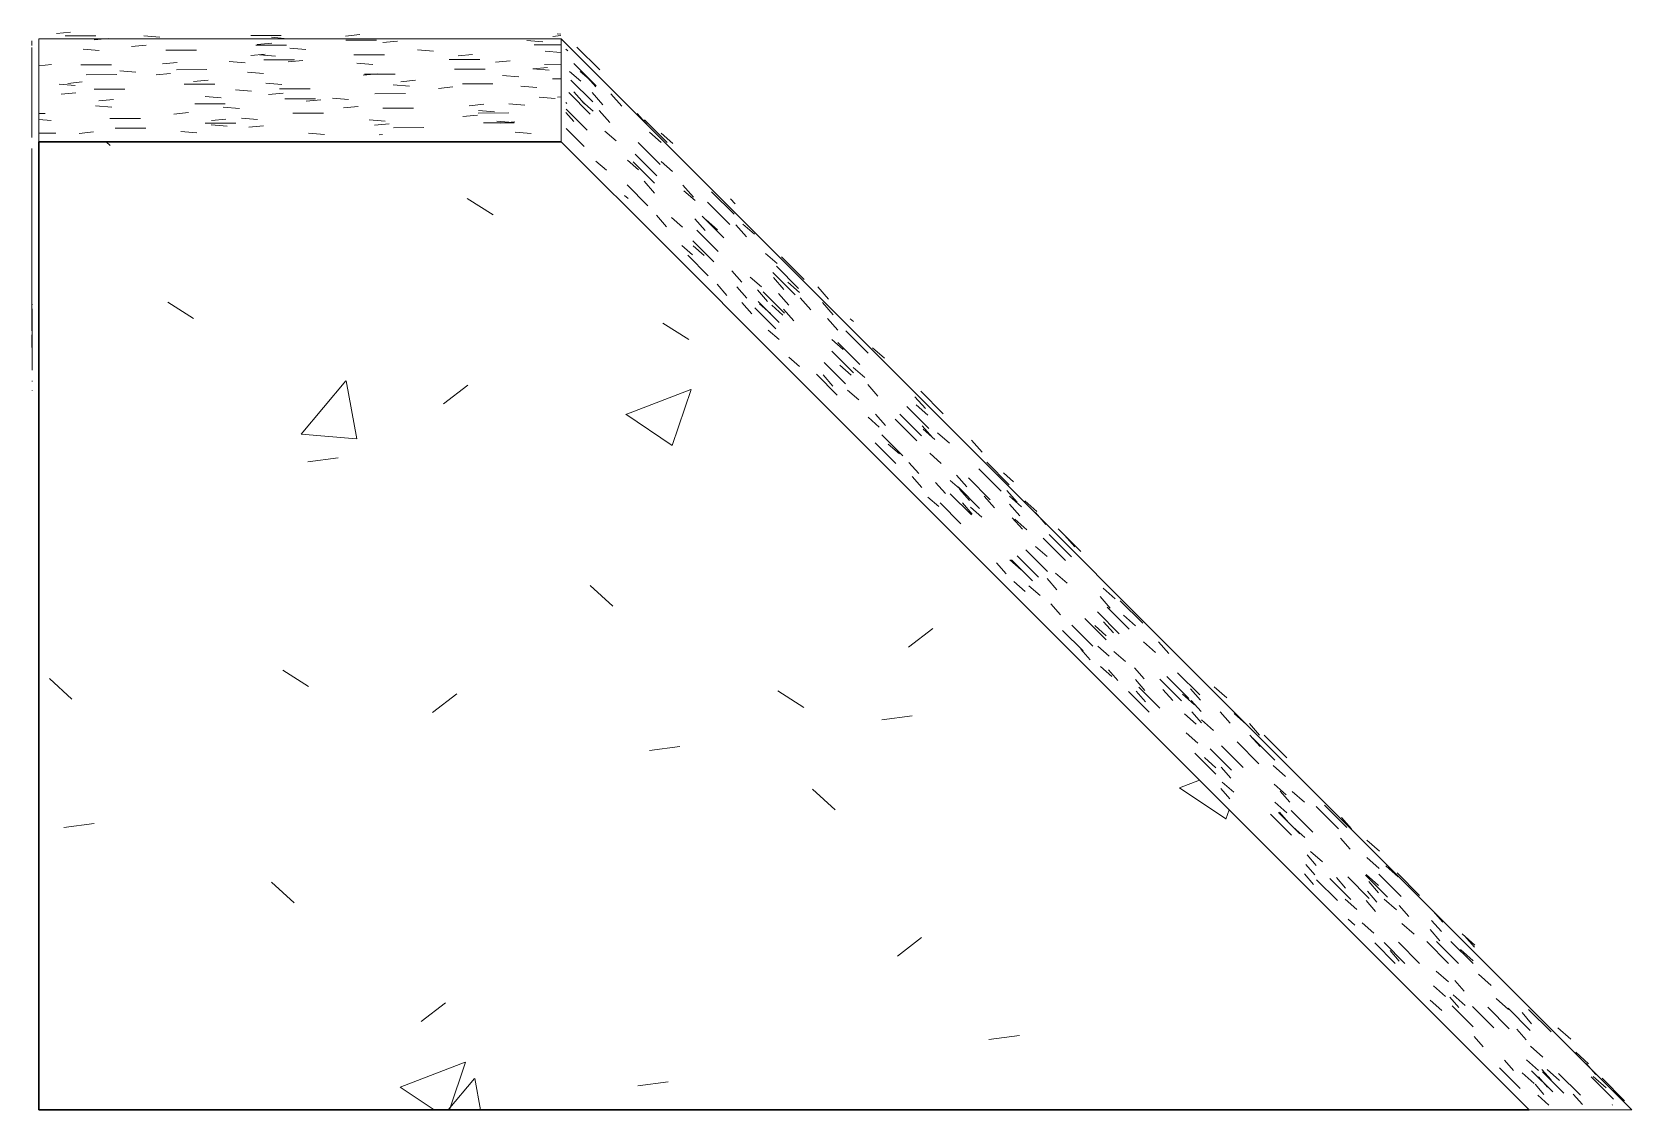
# Model space of a CAD drawing. Header units: millimetres. Extents: x 90978 to 295199, y -4084 to 97293.
# Drawn here: x 156453 to 158206, y 9023 to 10204 of the extents above; entities that cross this region are included whole.
import ezdxf

# ---------------------------------------------------------------- set-up
doc = ezdxf.new("R2010")
doc.units = ezdxf.units.MM
doc.header["$MEASUREMENT"] = 0
doc.layers.add('CSM-STL-XX-ZZ-M3-A-XXXX-00001_detached _19_04_21__rvt-1-Level 0$0$A-GENM', color=7, linetype='CONTINUOUS', lineweight=9)

# ---------------------------------------------------------------- blocks, each defined once
blk = doc.blocks.new('CSM-STL-XX-ZZ-M3-A-XXXX-00001_detached _19_04_21__rvt-1-Level 0$0$FP_191-Level 0')
at = {"layer": 'CSM-STL-XX-ZZ-M3-A-XXXX-00001_detached _19_04_21__rvt-1-Level 0$0$A-GENM'}
for p, q in [((12347.3, 25260.3), (12347.3, 25255.5)), ((12347.3, 25239.1), (12347.3, 25253.1)), ((12347.3, 25241.6), (12347.3, 25219.2)), ((12347.3, 25235.6), (12347.3, 25236)), ((12347.3, 25204.5), (12347.3, 25234.4)), ((12347.3, 25225.9), (12347.3, 25226.9)), ((12347.3, 25209.3), (12347.3, 25210.5)), ((12347.3, 25206.9), (12347.3, 25176.6)), ((12347.3, 25202.6), (12347.3, 25203.7)), ((12347.3, 25187.3), (12347.3, 25198.4)), ((12347.3, 25192.4), (12347.3, 25193.5)), ((12347.3, 25154.7), (12347.3, 25183.2)), ((12347.3, 25167), (12347.3, 25166)), ((12347.3, 25142.6), (12347.3, 25113.6)), ((12347.3, 25136.3), (12347.3, 25107.1)), ((12347.3, 25127.8), (12347.3, 25111)), ((12347.3, 25126.2), (12347.3, 25127.1)), ((12347.3, 25117.9), (12347.3, 25118.8)), ((12347.3, 25088), (12347.3, 25116.9)), ((12347.3, 25109.4), (12347.3, 25110.4)), ((12347.3, 25081.3), (12347.3, 25109.4)), ((12347.3, 25073.6), (12347.3, 25103)), ((12347.3, 25073.5), (12347.3, 25100.8)), ((12347.3, 25095), (12347.3, 25095.9)), ((12347.3, 25089.1), (12347.3, 25090)), ((12347.3, 25053.9), (12347.3, 25083)), ((12347.3, 25081.2), (12347.3, 25051.6)), ((12347.3, 25080.1), (12347.3, 25081.1)), ((12347.3, 25073.6), (12347.3, 25043.6)), ((12347.3, 25041.9), (12347.3, 25069.4)), ((12347.3, 25038.6), (12347.3, 25068.2)), ((12347.3, 25068.1), (12347.3, 25039.9)), ((12347.3, 25061.7), (12347.3, 25033.2)), ((12347.3, 25009.7), (12347.3, 25037.4)), ((12347.3, 25003), (12347.3, 25032.9)), ((12347.3, 25028.6), (12347.3, 25002)), ((12347.3, 25015.4), (12347.3, 24985.1)), ((12347.3, 25010.9), (12347.3, 25011.6)), ((12347.3, 25007.5), (12347.3, 24978.6)), ((12347.3, 25003.8), (12347.3, 25004.6)), ((12347.3, 24999.7), (12347.3, 24970.5)), ((12347.3, 24996.6), (12347.3, 24997.4)), ((12347.3, 24984.2), (12347.3, 24985)), ((12347.3, 24979.1), (12347.3, 24979.9)), ((12347.3, 24943.8), (12347.3, 24972)), ((12347.4, 24928.3), (12347.3, 24957)), ((12347.4, 24971.3), (12347.4, 24972.2)), ((12347.3, 24967.7), (12347.4, 24939)), ((12347.4, 24939.8), (12347.4, 24967.1)), ((12347.4, 24910.1), (12347.3, 24938.5)), ((12347.4, 24928.3), (12347.4, 24899.8)), ((12347.4, 24887.3), (12347.4, 24888)), ((12347.4, 24877), (12347.4, 24877.6))]:
    blk.add_line(p, q, dxfattribs=at)
at = {"layer": 'CSM-STL-XX-ZZ-M3-A-XXXX-00001_detached _19_04_21__rvt-1-Level 0$0$A-GENM', "color": 250}
blk.add_line((12354.9, 24992.1), (12354.9, 24826.9), dxfattribs=at)
blk = doc.blocks.new('CSM-STL-XX-ZZ-M3-A-XXXX-00001_detached _19_04_21__rvt-1-Level 0$0$FP_192-Level 0')
at = {"layer": 'CSM-STL-XX-ZZ-M3-A-XXXX-00001_detached _19_04_21__rvt-1-Level 0$0$A-GENM'}
for p, q in [((12389.6, 25270.1), (12374.2, 25268.6)), ((12383.8, 25265.9), (12417.3, 25265.9)), ((12431.3, 25262.9), (12415.3, 25261.4)), ((12472.4, 25255.7), (12456.4, 25254.2)), ((12487.5, 25264.6), (12469.9, 25266.1)), ((12586.9, 25266.2), (12620.4, 25266.2)), ((12592.6, 25255.6), (12626.1, 25255.6)), ((12610, 25257.9), (12594.1, 25256.4)), ((12627.3, 25262.8), (12609.7, 25264.3)), ((12706.6, 25267.3), (12690.7, 25265.7)), ((12691.3, 25261), (12724.8, 25261.1)), ((12747.7, 25260.1), (12731.8, 25258.5)), ((12906.8, 25259.4), (12889.3, 25260.9)), ((12897.3, 25256), (12926.8, 25256.1)), ((12926.8, 25266.2), (12917.7, 25265.3)), ((12926.8, 25267.8), (12922.5, 25268.2)), ((12421.1, 25249.9), (12403.5, 25251.4)), ((12493.9, 25250.1), (12527.5, 25250.1)), ((12580.9, 25236.4), (12563.3, 25237.8)), ((12602.9, 25246), (12586.9, 25244.5)), ((12614.1, 25243.7), (12596.5, 25245.2)), ((12601.3, 25239.6), (12634.8, 25239.7)), ((12644, 25238.8), (12628, 25237.3)), ((12647.3, 25251), (12629.8, 25252.5)), ((12699.9, 25245.1), (12733.4, 25245.1)), ((12787.1, 25249.3), (12769.5, 25250.7)), ((12804.4, 25239.9), (12837.9, 25240)), ((12829.9, 25245.6), (12814, 25244.1)), ((12871, 25238.4), (12855.1, 25236.9)), ((12926.8, 25247.5), (12909.3, 25249)), ((12368.6, 25234.5), (12354.9, 25233.2)), ((12401, 25234), (12434.5, 25234)), ((12406.8, 25223.3), (12440.3, 25223.4)), ((12461.1, 25226.2), (12443.5, 25227.7)), ((12499.1, 25224.8), (12483.2, 25223.2)), ((12506.3, 25236.6), (12490.4, 25235.1)), ((12505.5, 25228.8), (12539, 25228.9)), ((12600.9, 25224.5), (12583.3, 25226)), ((12720.6, 25234.6), (12703.1, 25236.1)), ((12726.2, 25224.4), (12710.3, 25222.8)), ((12711.5, 25223.8), (12745, 25223.9)), ((12810.1, 25229.3), (12843.6, 25229.3)), ((12880.5, 25221), (12862.9, 25222.5)), ((12913.7, 25228.4), (12896.1, 25229.8)), ((12912.1, 25231.2), (12896.2, 25229.7)), ((12908.8, 25234.7), (12926.9, 25234.8)), ((12394.6, 25211.6), (12377.1, 25213.1)), ((12395.4, 25203.5), (12379.4, 25202)), ((12402.5, 25215.4), (12386.6, 25213.8)), ((12415.4, 25207.4), (12448.9, 25207.4)), ((12514.1, 25212.9), (12547.6, 25212.9)), ((12540.2, 25217.5), (12524.3, 25216)), ((12587.7, 25205.3), (12570.1, 25206.8)), ((12620.9, 25212.7), (12603.4, 25214.2)), ((12622.4, 25203.1), (12606.5, 25201.6)), ((12618.5, 25207.7), (12652.1, 25207.8)), ((12723, 25202.5), (12756.5, 25202.6)), ((12760.7, 25210.9), (12743.1, 25212.4)), ((12767.3, 25217.2), (12751.4, 25215.6)), ((12808.4, 25210), (12792.5, 25208.4)), ((12818.8, 25213.3), (12852.3, 25213.4)), ((12900.5, 25209.2), (12882.9, 25210.7)), ((12917.5, 25218.8), (12926.9, 25218.8)), ((12434.7, 25187.9), (12417.1, 25189.4)), ((12436.5, 25196.3), (12420.5, 25194.7)), ((12525.6, 25191.6), (12559.1, 25191.6)), ((12554.5, 25198), (12536.9, 25199.5)), ((12574.5, 25186.2), (12556.9, 25187.7)), ((12624.3, 25197.1), (12657.8, 25197.1)), ((12663.6, 25195.9), (12647.6, 25194.4)), ((12694.2, 25196.3), (12676.7, 25197.8)), ((12704.7, 25188.7), (12688.7, 25187.2)), ((12731.6, 25186.6), (12765.1, 25186.6)), ((12842.3, 25190.9), (12826.4, 25189.3)), ((12887.3, 25190), (12869.7, 25191.5)), ((12920.6, 25197.3), (12903, 25198.8)), ((12926.9, 25199.1), (12923, 25198.7)), ((12354.9, 25180.7), (12361.8, 25180.7)), ((12368.2, 25173.3), (12354.9, 25174.4)), ((12432.7, 25175.5), (12466.2, 25175.5)), ((12518.7, 25181.9), (12502.8, 25180.3)), ((12537.1, 25170.3), (12570.7, 25170.4)), ((12561.3, 25167), (12543.7, 25168.5)), ((12559.8, 25174.7), (12543.9, 25173.1)), ((12594.5, 25174.3), (12576.9, 25175.8)), ((12600.9, 25167.5), (12585, 25165.9)), ((12632.9, 25181.1), (12666.5, 25181.2)), ((12734.3, 25172.6), (12716.7, 25174.1)), ((12738.6, 25169.6), (12722.7, 25168.1)), ((12835.2, 25179), (12819.2, 25177.5)), ((12836.1, 25181.4), (12869.6, 25181.5)), ((12854.1, 25182.7), (12836.5, 25184.2)), ((12841.8, 25170.8), (12875.4, 25170.8)), ((12874.1, 25170.9), (12856.5, 25172.4)), ((12876.3, 25171.8), (12860.4, 25170.2)), ((12354.9, 25159.4), (12373.3, 25159.4)), ((12414.9, 25160.6), (12399, 25159.1)), ((12438.4, 25164.9), (12472, 25164.9)), ((12528, 25159.7), (12510.5, 25161.2)), ((12667.8, 25158), (12650.3, 25159.4)), ((12731.4, 25157.7), (12727.7, 25157.4)), ((12743.2, 25165.3), (12776.7, 25165.4)), ((12894.2, 25159), (12876.6, 25160.5))]:
    blk.add_line(p, q, dxfattribs=at)
blk = doc.blocks.new('CSM-STL-XX-ZZ-M3-A-XXXX-00001_detached _19_04_21__rvt-1-Level 0$0$FP_193-Level 0')
at = {"layer": 'CSM-STL-XX-ZZ-M3-A-XXXX-00001_detached _19_04_21__rvt-1-Level 0$0$A-GENM'}
for p, q in [((12932.1, 25251.3), (12934.3, 25249.4)), ((12969.2, 25228.5), (12944.3, 25253.4)), ((12936.2, 25226.9), (12948.5, 25216.1)), ((12965.3, 25211.1), (12940.9, 25235.5)), ((12947.9, 25227), (12960.3, 25216.1)), ((12953.1, 25223.5), (12965, 25210.1)), ((12958.9, 25180.3), (12935.3, 25203.9)), ((12961.6, 25193.5), (12937.7, 25217.5)), ((12941, 25204.6), (12952.6, 25191.5)), ((12960.9, 25203.8), (12972.7, 25190.5)), ((12981.5, 25202.3), (12993.5, 25188.8)), ((12932.2, 25192.9), (12933.2, 25191.8)), ((12955.4, 25162.5), (12932.3, 25185.7)), ((12950, 25193.9), (12962.1, 25183.3)), ((12932.2, 25182.1), (12940.9, 25172.2)), ((12968.6, 25184.2), (12980.3, 25171.1)), ((13010.4, 25180.7), (13022.4, 25167.2)), ((13043.2, 25149.2), (13018.4, 25173.9)), ((12952.1, 25144.6), (12932.3, 25164.4)), ((12975, 25161.6), (12987.1, 25151.1)), ((13023.8, 25160.3), (13036.4, 25149.1)), ((13036.6, 25159.3), (13049.4, 25148)), ((13031.7, 25112.7), (13008, 25136.5)), ((13035.5, 25124.9), (13011.4, 25149)), ((12965, 25128.8), (12976.6, 25118.7)), ((12999.6, 25129.7), (13011.7, 25119.2)), ((13029.3, 25104.6), (13005.8, 25128.1)), ((13036.5, 25128.4), (13048.9, 25117.5)), ((13022, 25079.9), (12999.2, 25102.7)), ((13017.9, 25106.6), (13029.2, 25093.7)), ((13060.4, 25102.3), (13072.1, 25089.1)), ((12996.3, 25091.2), (13000.3, 25087.7)), ((13061.4, 25096.3), (13073.8, 25085.4)), ((13111.6, 25059.4), (13087.3, 25083.7)), ((13116.5, 25070.5), (13091.8, 25095.1)), ((13112.6, 25087.4), (13117.6, 25081.9)), ((13031.3, 25069.5), (13042.3, 25056.9)), ((13047.9, 25066.8), (13059.9, 25056.4)), ((13073.5, 25065.5), (13084.9, 25052.6)), ((13105.2, 25044.6), (13081.3, 25068.4)), ((13085.9, 25064.4), (13098.3, 25053.6)), ((13098.9, 25029.6), (13075.5, 25053)), ((13118.4, 25058.8), (13130.1, 25045.6)), ((13126.1, 25059.8), (13138.9, 25048.6)), ((13059.2, 25036.4), (13071, 25026.2)), ((13094.2, 25018.3), (13071.2, 25041.3)), ((13071.6, 25035.9), (13083.5, 25025.5)), ((13150.9, 25027.7), (13163.6, 25016.5)), ((13088.2, 25003.1), (13065.6, 25025.7)), ((13187.1, 24989.1), (13162.7, 25013.5)), ((13193.1, 24999.1), (13168.3, 25023.9)), ((13097.7, 24993.8), (13108.5, 24981.5)), ((13113.8, 25008.7), (13124.9, 24996.1)), ((13134.1, 25001.7), (13146.4, 24990.9)), ((13183.2, 24982.4), (13159, 25006.6)), ((13159.5, 25001.2), (13171, 24988.2)), ((13175.4, 24996), (13188.1, 24984.8)), ((13119.5, 24991.1), (13130.5, 24978.6)), ((13142, 24987.8), (13153.1, 24975.1)), ((13165.9, 24951.8), (13142.8, 24975)), ((13171.6, 24962.1), (13148.1, 24985.6)), ((13165.1, 24983.7), (13176.5, 24970.9)), ((13188.9, 24979), (13200.4, 24966)), ((13208, 24991), (13219.8, 24977.6)), ((13125, 24973.7), (13135.9, 24961.3)), ((13162.2, 24945), (13139.3, 24967.9)), ((13144.2, 24972.5), (13156.3, 24961.9)), ((13157.7, 24970.9), (13169.9, 24960.1)), ((13170.5, 24966.5), (13181.7, 24953.7)), ((13213.4, 24973.7), (13225.1, 24960.5)), ((13153.8, 24943.7), (13165.7, 24933.3)), ((13218.7, 24956.5), (13230.2, 24943.5)), ((13263.4, 24918.2), (13238.9, 24942.7)), ((13243.6, 24956), (13247.2, 24952.9)), ((13223.4, 24933.4), (13236, 24922.3)), ((13254.2, 24906.1), (13230.1, 24930.2)), ((13268, 24924.3), (13281.1, 24912.8)), ((13176.3, 24913.9), (13188.2, 24903.6)), ((13238.3, 24884.7), (13215.1, 24908)), ((13247.3, 24897), (13223.6, 24920.7)), ((13232.3, 24905.4), (13244.7, 24894.4)), ((13229.4, 24872.3), (13206.6, 24895.2)), ((13213.9, 24894.7), (13224.7, 24882.3)), ((13246.9, 24902.6), (13259.5, 24891.6)), ((13240.7, 24877.8), (13253, 24867.1)), ((13262.8, 24884), (13274, 24871.3)), ((13314.4, 24870.7), (13325.9, 24857.6)), ((13345.6, 24851.8), (13320.8, 24876.7)), ((13271.3, 24851.7), (13282.3, 24839.3)), ((13321.8, 24827.8), (13298, 24851.6)), ((13329.7, 24835.9), (13305.5, 24860)), ((13315.9, 24861.9), (13328.8, 24850.5)), ((13263.2, 24848.1), (13275.4, 24837.4)), ((13316.6, 24822.4), (13293, 24846)), ((13322.6, 24838.7), (13333.9, 24825.9)), ((13323.6, 24835.1), (13336.4, 24823.8)), ((13293.5, 24797.6), (13270.9, 24820.2)), ((13301.1, 24805.9), (13278.2, 24828.9)), ((13285.3, 24818.7), (13297.5, 24808)), ((13339.3, 24831.2), (13352.2, 24819.8)), ((13376.6, 24823), (13388.2, 24809.8)), ((13330.8, 24808.7), (13343.4, 24797.6)), ((13417.9, 24774.2), (13393.1, 24798.9)), ((13308, 24798.6), (13318.7, 24786.4)), ((13311.4, 24783.3), (13322, 24771.2)), ((13360.2, 24784.7), (13371.2, 24772.1)), ((13396.9, 24757.9), (13373, 24781.8)), ((13408.9, 24767.2), (13384.5, 24791.7)), ((13411.6, 24787.3), (13422.6, 24777.5)), ((13337.1, 24776.7), (13347.8, 24764.5)), ((13353.2, 24779), (13365.8, 24768)), ((13376.4, 24741.3), (13353.2, 24764.4)), ((13385.1, 24748.4), (13361.7, 24771.9)), ((13363.4, 24769.5), (13374.4, 24757.1)), ((13415, 24768), (13426.4, 24755.1)), ((13328.6, 24760.8), (13340.6, 24750.3)), ((13364.8, 24731.6), (13342.1, 24754.3)), ((13366.6, 24754.5), (13377.3, 24742.2)), ((13375.3, 24749.7), (13387.8, 24738.7)), ((13390.5, 24761.6), (13401.6, 24749)), ((13418.1, 24761.6), (13431.2, 24750)), ((13418.2, 24753), (13429.4, 24740.2)), ((13434.9, 24756.7), (13448.2, 24744.9)), ((13421.1, 24738.2), (13432.3, 24725.5)), ((13424.1, 24736.4), (13437.1, 24725)), ((13446.5, 24743.8), (13457.9, 24730.8)), ((13479.4, 24691.3), (13455.1, 24715.6)), ((13486.1, 24695.3), (13461.6, 24719.8)), ((13496.2, 24701.2), (13471.3, 24726)), ((13478.4, 24719.2), (13489.8, 24706.2)), ((13449.8, 24673.1), (13426.5, 24696.4)), ((13459.6, 24679.3), (13436, 24702.9)), ((13446.4, 24706.8), (13459.3, 24695.5)), ((13404, 24688.6), (13414.5, 24676.7)), ((13418.4, 24692), (13430.8, 24681.1)), ((13443.2, 24669), (13420.2, 24692.1)), ((13468.4, 24677.6), (13481.2, 24666.3)), ((13423, 24668.2), (13435.3, 24657.5)), ((13439.4, 24663.7), (13451.8, 24652.8)), ((13459.4, 24671.5), (13470.1, 24659.3)), ((13520.6, 24660.9), (13533.9, 24649.2)), ((13463.3, 24643.8), (13473.8, 24631.8)), ((13517.4, 24651.8), (13528.5, 24639.1)), ((13564, 24622.6), (13539.4, 24647.2)), ((13523.8, 24604.3), (13500.5, 24627.7)), ((13538.3, 24611.1), (13514.5, 24634.9)), ((13521.1, 24624.3), (13531.9, 24612)), ((13549.3, 24616.1), (13525.1, 24640.2)), ((13542.8, 24631.4), (13556.1, 24619.7)), ((13498.7, 24592.2), (13476.1, 24614.8)), ((13509.4, 24597.4), (13486.5, 24620.4)), ((13511.4, 24620.1), (13524.1, 24608.8)), ((13496.3, 24594.3), (13506.6, 24582.5)), ((13514.8, 24597.4), (13527.4, 24586.4)), ((13532.3, 24591.8), (13545.1, 24580.6)), ((13564.7, 24602.3), (13577.9, 24590.6)), ((13581.4, 24602.2), (13592.6, 24589.5)), ((13517.8, 24575.3), (13530.2, 24564.4)), ((13526.4, 24571.5), (13536.7, 24559.7)), ((13555, 24573.9), (13565.6, 24561.8)), ((13556, 24561), (13566.4, 24549.1)), ((13606.5, 24537.5), (13582.8, 24561.2)), ((13614.5, 24540.2), (13590.6, 24564.1)), ((13626.5, 24544.1), (13602.2, 24568.4)), ((13571, 24525.2), (13548.3, 24547.9)), ((13556.8, 24548.3), (13567.1, 24536.5)), ((13582.8, 24529.4), (13559.8, 24552.4)), ((13586.2, 24549.9), (13596.9, 24537.8)), ((13607.5, 24544.9), (13620.6, 24533.3)), ((13616.2, 24550.9), (13627.2, 24538.4)), ((13617.1, 24538.1), (13627.9, 24525.8)), ((13642.4, 24552.9), (13656, 24540.8)), ((13609.8, 24523.5), (13622.7, 24512.1)), ((13617.8, 24525.6), (13628.5, 24513.4)), ((13648.7, 24525.7), (13659.7, 24513.2)), ((13664.3, 24523.8), (13677.8, 24511.8)), ((13611.6, 24502.5), (13624.4, 24491.3)), ((13628.5, 24516.7), (13641.5, 24505.2)), ((13680.9, 24512.6), (13692.1, 24499.9)), ((13661.1, 24461.6), (13637.9, 24484.9)), ((13674, 24464.7), (13650.4, 24488.3)), ((13691.3, 24468.6), (13667.3, 24492.7)), ((13681.5, 24500.1), (13692.5, 24487.6)), ((13708.8, 24472.5), (13684.3, 24497)), ((13721.9, 24475.3), (13697.1, 24500.1)), ((13644, 24457.4), (13621.2, 24480.2)), ((13631.5, 24475.4), (13644.2, 24464.2)), ((13706.9, 24466.6), (13720.3, 24454.6)), ((13650.1, 24464.9), (13660.5, 24453)), ((13651, 24448.5), (13663.7, 24437.4)), ((13649.6, 24441.7), (13659.6, 24430.1)), ((13708, 24446.3), (13721.3, 24434.6)), ((13714.6, 24438.7), (13725.2, 24426.5)), ((13727.7, 24438.4), (13741.1, 24426.6)), ((13726.9, 24390.4), (13703.8, 24413.6)), ((13708.6, 24426.5), (13721.7, 24415)), ((13736.2, 24391.8), (13712.8, 24415.2)), ((13713.7, 24415.8), (13724.1, 24403.9)), ((13750.2, 24393.8), (13726.5, 24417.5)), ((13778.3, 24397.6), (13753.9, 24422)), ((13787.7, 24398.8), (13763.1, 24423.4)), ((13728.4, 24399.5), (13741.4, 24388)), ((13781.7, 24409.8), (13792.7, 24397.3)), ((13780.5, 24387.2), (13791.2, 24375)), ((13809.5, 24385), (13823.2, 24372.8)), ((13744, 24369), (13754.1, 24357.3)), ((13747.9, 24372.7), (13760.8, 24361.3)), ((13809.4, 24366), (13823, 24353.9)), ((13741.3, 24348), (13751.1, 24336.6)), ((13742.7, 24358.4), (13752.7, 24346.9)), ((13776.1, 24344.1), (13786.3, 24332.4)), ((13812, 24321.3), (13788.5, 24344.8)), ((13832, 24322.5), (13808.1, 24346.5)), ((13808.8, 24347.4), (13822.2, 24335.5)), ((13847.1, 24323.4), (13822.8, 24347.7)), ((13830.2, 24357), (13843.9, 24344.8)), ((13867.3, 24324.5), (13842.6, 24349.2)), ((13777.2, 24318.8), (13754.5, 24341.5)), ((13792.1, 24319.9), (13769, 24343)), ((13810.3, 24329.1), (13820.6, 24317.2)), ((13811.7, 24339.6), (13822.2, 24327.5)), ((13785.8, 24320.3), (13798.7, 24308.9)), ((13808.7, 24318.8), (13818.9, 24307)), ((13828.5, 24320.4), (13841.9, 24308.6)), ((13845, 24313.4), (13855.6, 24301.4)), ((13788.9, 24298.6), (13796.5, 24291.9)), ((13804.2, 24294.5), (13817.1, 24283.2)), ((13847.9, 24293.7), (13861.2, 24281.9)), ((13880.5, 24297.1), (13891.2, 24284.9)), ((13882, 24307.4), (13892.9, 24295.1)), ((13867.1, 24250.1), (13844, 24273.3)), ((13899.1, 24250.1), (13875.3, 24273.9)), ((13878.8, 24287), (13889.3, 24274.9)), ((13909.8, 24250), (13885.8, 24274)), ((13926, 24249.8), (13901.6, 24274.2)), ((13913.9, 24282.5), (13927.8, 24270)), ((13916.6, 24280.1), (13927.5, 24267.7)), ((13840.6, 24250), (13818.1, 24272.6)), ((13851.2, 24250.1), (13828.4, 24272.9)), ((13835.1, 24264), (13845, 24252.6)), ((13912.2, 24265.1), (13925.9, 24252.8)), ((13885.6, 24241.4), (13898.9, 24229.7)), ((13931.8, 24238.1), (13945.5, 24226)), ((13882.5, 24225.4), (13895.5, 24213.9)), ((13905.9, 24231.4), (13916.2, 24219.7)), ((13878.9, 24209.9), (13891.7, 24198.5)), ((13900.5, 24213.1), (13910.4, 24201.6)), ((13925.9, 24180.7), (13903, 24203.6)), ((13904, 24215.7), (13917.2, 24204.1)), ((13951.1, 24211.6), (13964.7, 24199.4)), ((13948.5, 24179.3), (13925.2, 24202.7)), ((13965.5, 24178.2), (13941.9, 24202)), ((13988.4, 24176.7), (13964.2, 24200.9)), ((13979.5, 24196.1), (13990, 24184)), ((14011.3, 24175), (13986.7, 24199.7)), ((13927.1, 24169.9), (13936.9, 24158.7)), ((13973.7, 24178.1), (13984, 24166.3)), ((14018.7, 24179.5), (14032.8, 24167)), ((13988.7, 24159.4), (14002.3, 24147.3)), ((14038.3, 24152.7), (14052.3, 24140.2)), ((13977.4, 24113.2), (13954.8, 24135.8)), ((13960.3, 24144.1), (13970, 24132.8)), ((13984.4, 24144.6), (13997.7, 24132.7)), ((14001.3, 24134), (14011.3, 24122.5)), ((14007, 24133.8), (14020.5, 24121.8)), ((14049.6, 24140.4), (14060.3, 24128.3)), ((13979.6, 24130.2), (13992.8, 24118.5)), ((14013.3, 24109.2), (13990, 24132.5)), ((13993.7, 24117.8), (14003.5, 24106.5)), ((13997.6, 24125.9), (14007.5, 24114.4)), ((14025.3, 24107.8), (14001.8, 24131.3)), ((14043.4, 24105.7), (14019.6, 24129.5)), ((14079.7, 24101.2), (14055.2, 24125.7)), ((14057.5, 24126.2), (14071.5, 24113.7)), ((14091.9, 24099.7), (14067.2, 24124.4)), ((13996.8, 24105.7), (14009, 24094.9)), ((14035.6, 24107), (14045.7, 24095.4)), ((14078.1, 24095.5), (14078.6, 24094.9))]:
    blk.add_line(p, q, dxfattribs=at)

msp = doc.modelspace()

# ---------------------------------------------------------------- hatches: boundary and pattern name
at = {"layer": 'CSM-STL-XX-ZZ-M3-A-XXXX-00001_detached _19_04_21__rvt-1-Level 0$0$A-GENM'}
h = msp.add_hatch(dxfattribs=at)
h.set_pattern_fill('FP_28', color=256, style=0, pattern_type=2)
h.set_pattern_definition([(50, (147271.8, -12716.8), (728.737, -63.756), [76.2, -838.2]), (355, (147271.8, -12716.8), (-140.972, 764.228), [60.96, -670.56]), (100.451, (147332.5, -12722.1), (587.77, 700.467), [64.76, -712.36]), (46.184, (147271.8, -12513.6), (1084.316, -168.17), [114.3, -1257.3]), (96.636, (147362.1, -12527.6), (949.61, 989.71), [97.14, -1068.54]), (351.184, (147271.8, -12513.6), (949.62, 989.7), [91.44, -1005.84]), (21, (147373.4, -12564.4), (606.458, -409.06), [76.2, -838.2]), (326, (147373.4, -12564.4), (247.208, 736.753), [60.96, -670.56]), (71.451, (147423.9, -12598.5), (853.668, 327.685), [64.76, -712.36]), (37.5, (147271.8, -12716.8), (12.3547, 338.22), [33.528, -628.904, 33.528, -647.192, -673.1]), (37.5, (147271.8, -12716.8), (12.3547, 338.22), [-1343.152, 33.528, -639.572]), (7.5, (147271.8, -12716.8), (267.279, 400.722), [33.528, -354.584, 33.528, -613.664, -256.54]), (7.5, (147271.8, -12716.8), (267.279, 400.722), [-1035.304, 33.528, -223.012]), (327.5, (147045.22, -12716.8), (542.3633, -22.9153), [33.528, -220.472, 33.528, -758.952, -1051.56]), (327.5, (147045.22, -12716.8), (542.3633, -22.9153), [-1046.48, 33.528, -1018.032]), (317.5, (146943.6, -12716.8), (592.517, 101.707), [33.528, -296.672, 33.528, -492.76, -746.76]), (317.5, (146943.6, -12716.8), (592.517, 101.707), [-856.488, 33.528, -713.232])])
h.paths.add_polyline_path([(156460.8, 9023.1), (158093.2, 9023.2), (157032.9, 10083.5), (156460.8, 10083.5), (156460.8, 9140.9)], flags=0)

# ---------------------------------------------------------------- linework, layer by layer
for p, q in [((156460.8, 10196.2), (157032.8, 10196.2)), ((156460.8, 10083.5), (156460.8, 10196.2)), ((157032.8, 10196.2), (158205.8, 9023.2)), ((157032.9, 10083.5), (157032.8, 10196.2)), ((158093.2, 9023.2), (158205.8, 9023.2))]:
    msp.add_line(p, q, dxfattribs=at)
at = {"layer": 'CSM-STL-XX-ZZ-M3-A-XXXX-00001_detached _19_04_21__rvt-1-Level 0$0$A-GENM', "lineweight": 30, "flags": 128}
for points in [[(156460.8, 10083.5), (156460.8, 9965.6), (156460.8, 9847.8), (156460.8, 9730), (156460.8, 9612.2), (156460.8, 9494.4), (156460.8, 9376.5), (156460.8, 9258.7), (156460.8, 9140.9), (156460.8, 9023.1)], [(157032.9, 10083.5), (156961.4, 10083.5), (156889.9, 10083.5), (156818.4, 10083.5), (156746.8, 10083.5), (156675.3, 10083.5), (156603.8, 10083.5), (156532.3, 10083.5), (156460.8, 10083.5)], [(158093.2, 9023.2), (157975.4, 9141), (157857.6, 9258.8), (157739.8, 9376.6), (157622, 9494.4), (157504.2, 9612.3), (157386.3, 9730.1), (157268.5, 9847.9), (157150.7, 9965.7), (157032.9, 10083.5)], [(156460.8, 9023.1), (156642.2, 9023.1), (156823.6, 9023.1), (157005, 9023.1), (157186.3, 9023.1), (157367.7, 9023.1), (157549.1, 9023.2), (157730.5, 9023.2), (157911.9, 9023.2), (158093.2, 9023.2)]]:
    msp.add_lwpolyline(points, dxfattribs=at)

# ---------------------------------------------------------------- block references
at = {"layer": 'CSM-STL-XX-ZZ-M3-A-XXXX-00001_detached _19_04_21__rvt-1-Level 0$0$A-GENM'}
for name in ['CSM-STL-XX-ZZ-M3-A-XXXX-00001_detached _19_04_21__rvt-1-Level 0$0$FP_192-Level 0', 'CSM-STL-XX-ZZ-M3-A-XXXX-00001_detached _19_04_21__rvt-1-Level 0$0$FP_191-Level 0', 'CSM-STL-XX-ZZ-M3-A-XXXX-00001_detached _19_04_21__rvt-1-Level 0$0$FP_193-Level 0']:
    msp.add_blockref(name, (144105.9, -15066.4), dxfattribs=at)

doc.saveas('drawing.dxf')
